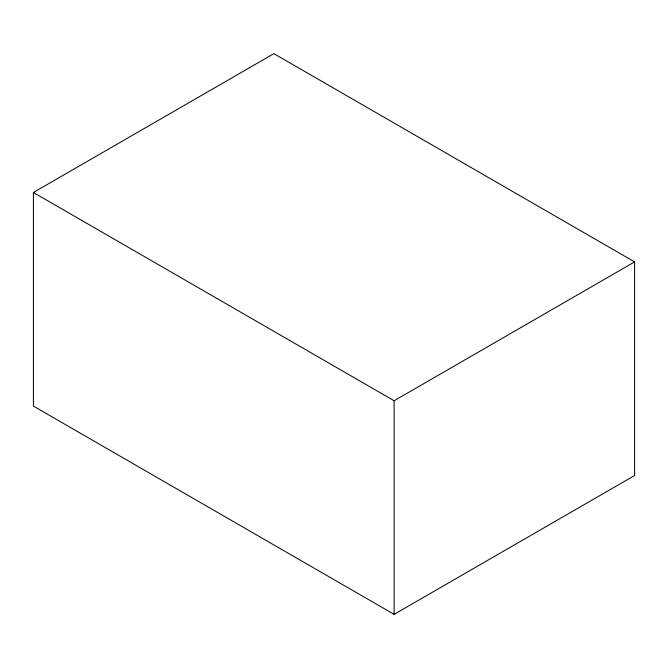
<?xml version="1.0" encoding="UTF-8"?>
<svg xmlns="http://www.w3.org/2000/svg" width="668" height="668" viewBox="0 0 668 668"><rect width="100%" height="100%" fill="white"/><g stroke="black" fill="none" stroke-linecap="round" stroke-linejoin="round"><path stroke-width="1" d="M33.4 192.493L273.88 53.649L634.6 261.906L634.6 475.507L394.12 614.351L33.4 406.094L33.4 192.493L394.12 400.75L634.6 261.906M394.12 400.75L394.12 614.351"/></g></svg>
